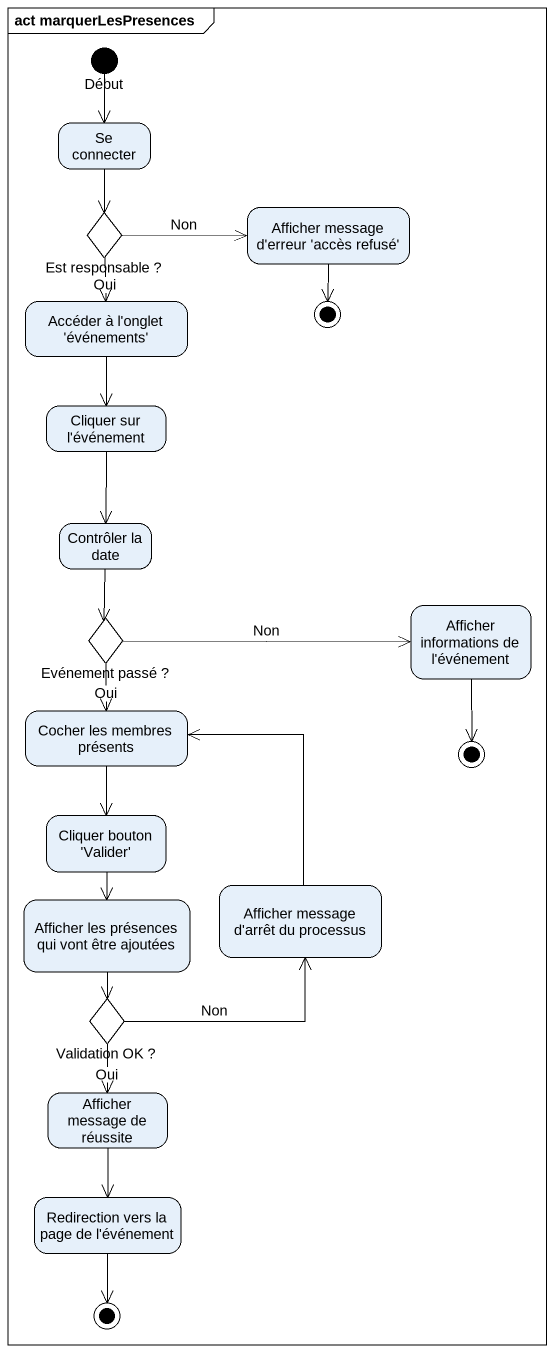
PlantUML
@startuml
mainframe act marquerLesPresences
hide empty description
state Début <<start>>
state "Se connecter" as Se_connecter
state "Est responsable ?" as Est_responsable <<choice>>
state "Afficher message d'erreur 'accès refusé'" as Afficher_message_d_erreur
state "Accéder à l'onglet 'événements'" as Accéder_à_l_onglet
state final1 <<end>>
state "Cliquer sur l'événement" as Cliquer_sur_l_événement
state "Contrôler la date" as Contrôler_la_date
state "Afficher informations de l'événement" as Afficher_informations_de_l
state "Evénement passé ?" as Evénement_passé <<choice>>
state "Cocher les membres présents" as Cocher_les_membres_présents
state final2 <<end>>
state "Cliquer bouton 'Valider'" as Cliquer_bouton_Valider
state "Afficher les présences qui vont être ajoutées" as Afficher_les_présences_qui
state "Afficher message d'arrêt du processus" as Afficher_message_d_arrêt_du
state "Validation OK ?" as Validation_OK <<choice>>
state "Afficher message de réussite" as Afficher_message_de_réussite
state "Redirection vers la page de l'événement" as Redirection_vers_la_page_de
state final3 <<end>>
Début --> Se_connecter
Se_connecter --> Est_responsable
Est_responsable -right-> Afficher_message_d_erreur : Non
Est_responsable --> Accéder_à_l_onglet : Oui
Afficher_message_d_erreur --> final1
Accéder_à_l_onglet --> Cliquer_sur_l_événement
Cliquer_sur_l_événement --> Contrôler_la_date
Contrôler_la_date --> Evénement_passé
Afficher_informations_de_l --> final2
Evénement_passé -right-> Afficher_informations_de_l : Non
Evénement_passé --> Cocher_les_membres_présents : Oui
Cocher_les_membres_présents --> Cliquer_bouton_Valider
Cliquer_bouton_Valider --> Afficher_les_présences_qui
Afficher_les_présences_qui --> Validation_OK
Afficher_message_d_arrêt_du -up-> Cocher_les_membres_présents
Validation_OK -right-> Afficher_message_d_arrêt_du : Non
Validation_OK --> Afficher_message_de_réussite : Oui
Afficher_message_de_réussite --> Redirection_vers_la_page_de
Redirection_vers_la_page_de --> final3
@enduml
